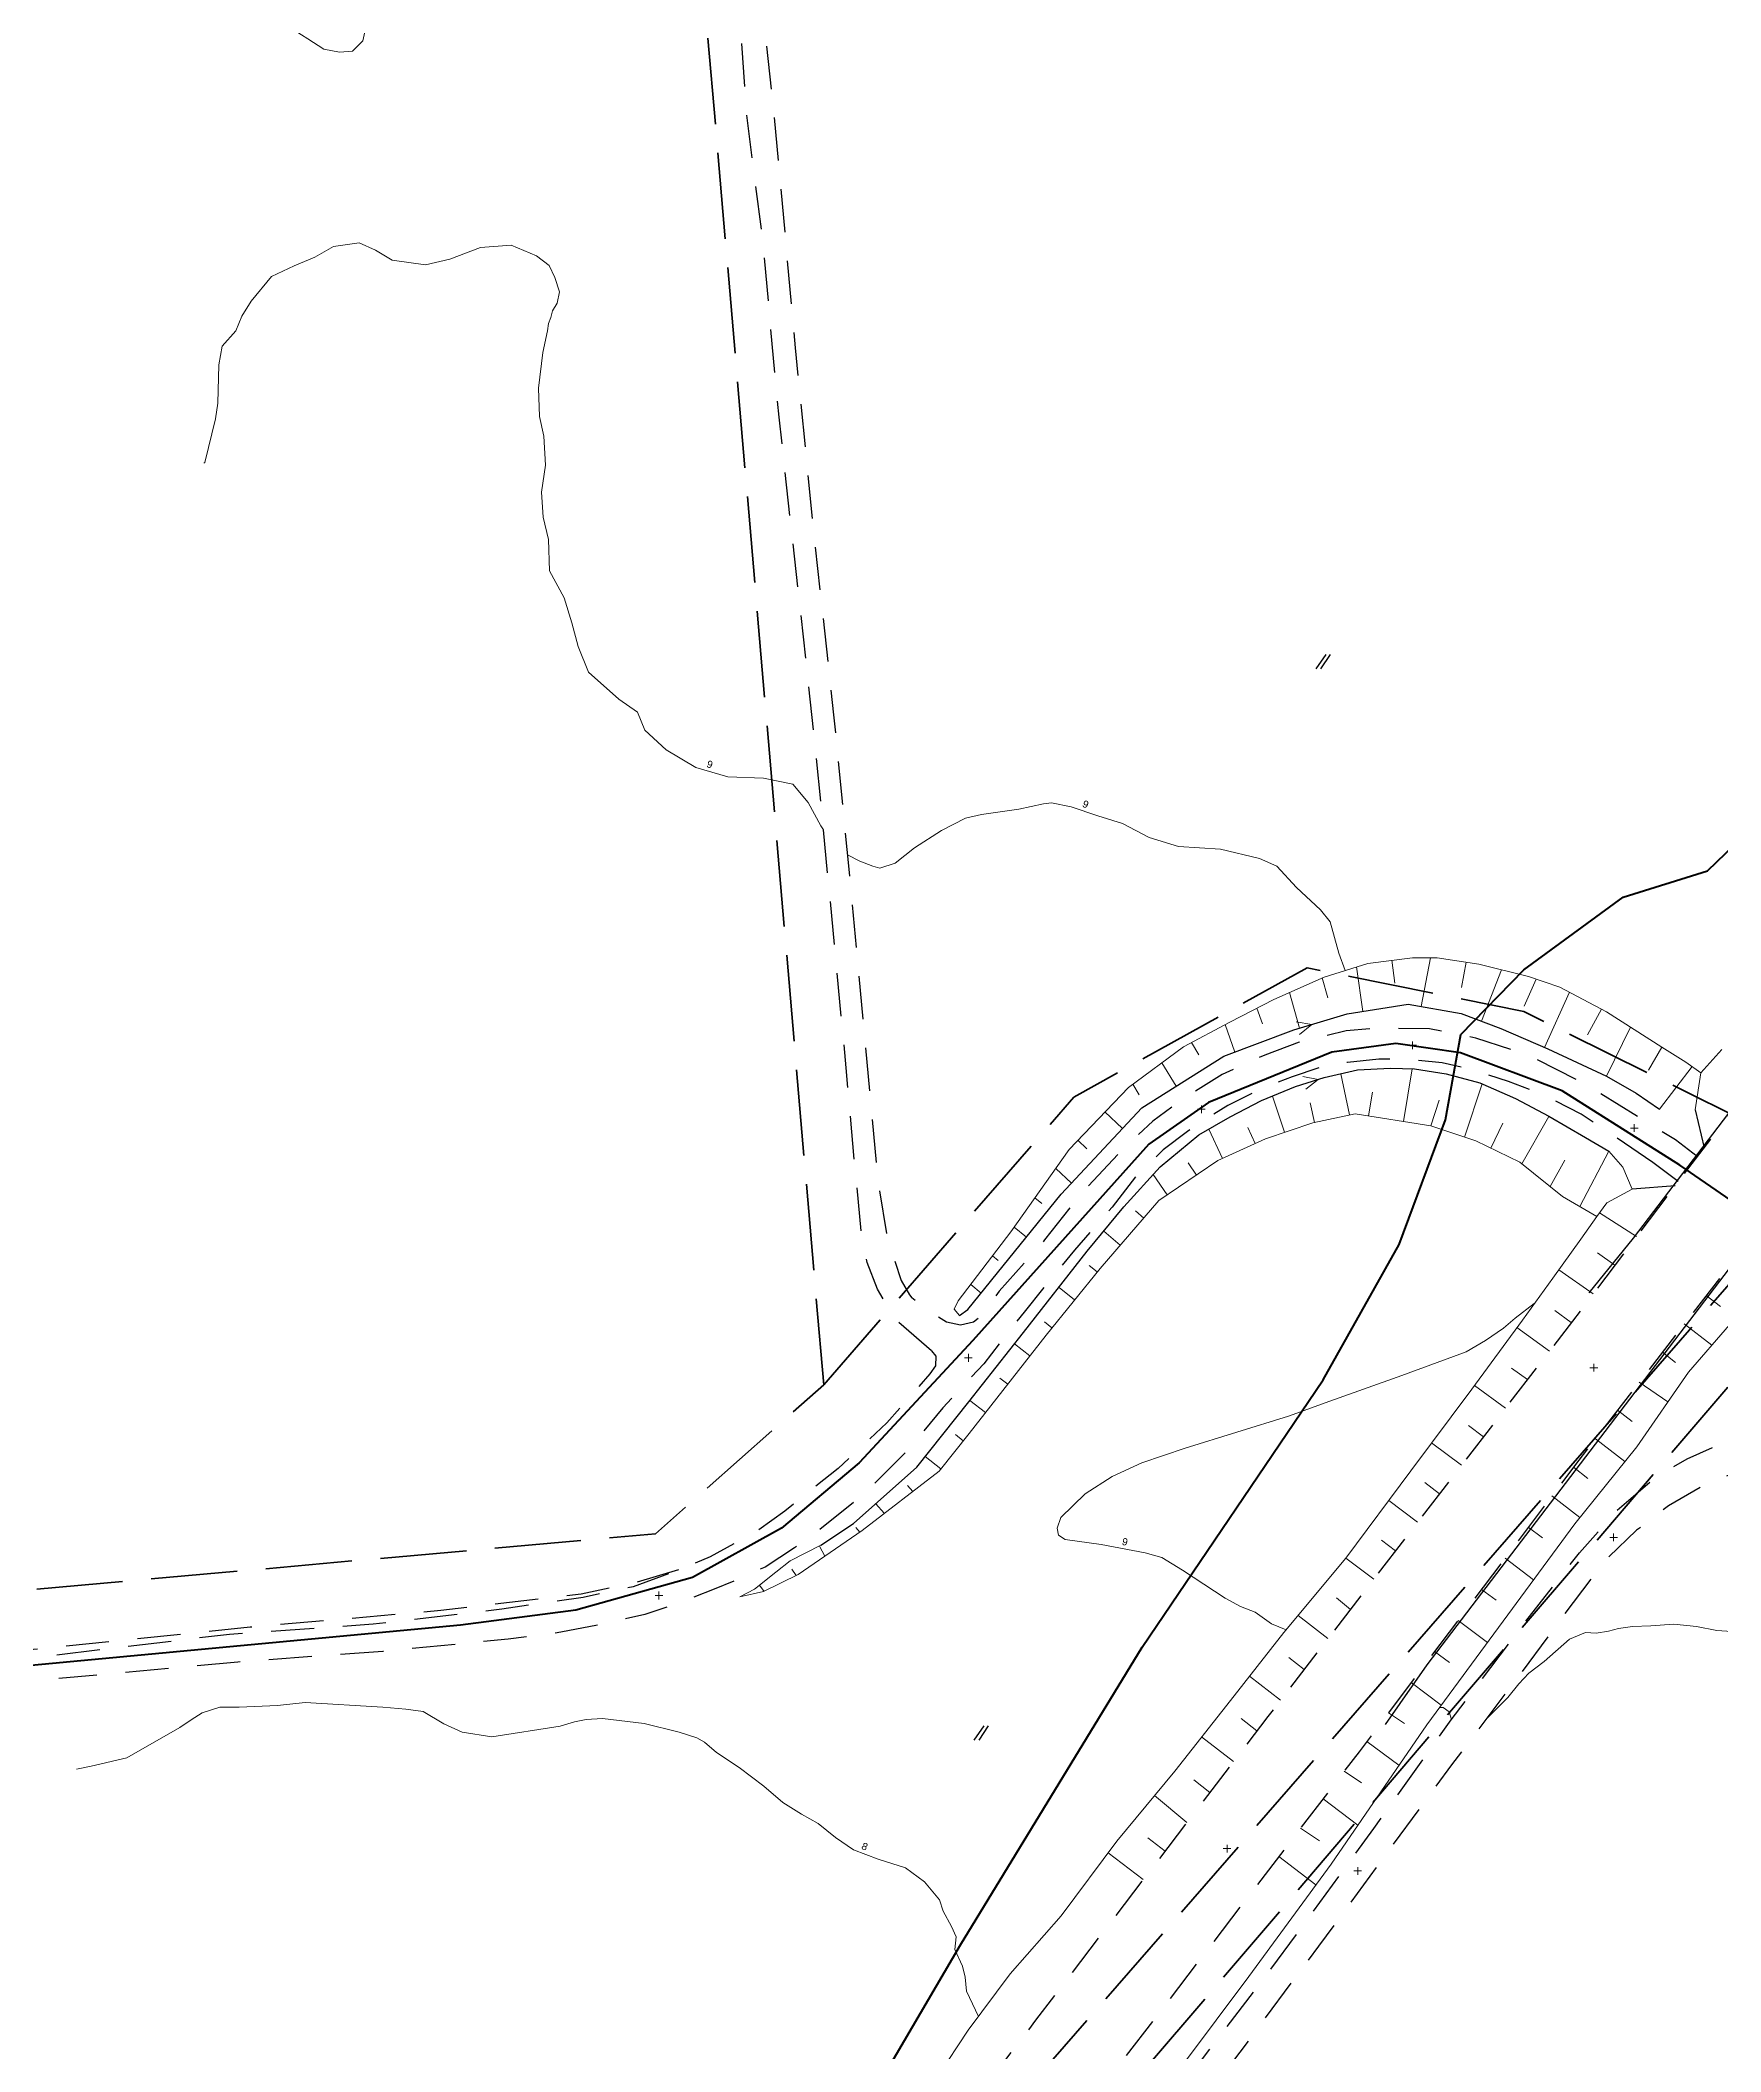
# Model space of a CAD drawing. Header units: metres. Extents: x -12 to 120691, y -61 to 6149382.
# Drawn here: x 118585.9 to 118819.6, y 6147853.3 to 6148133.1 of the extents above; entities that cross this region are included whole.
import ezdxf

# ---------------------------------------------------------------- set-up
doc = ezdxf.new("R2010")
doc.units = ezdxf.units.M
for name, pattern in [('Annan_avgränsning_körbana', [10, 6, -4]), ('Annan_gräns', [0]), ('Fastighetsgräns', [16, 12, -4]), ('Heldragen__skalber__', [0]), ('Heldragen_linje', [2, 1, 1]), ('Stödmur', [0])]:
    doc.linetypes.add(name, pattern=pattern)
doc.layers.get('0').update_dxf_attribs({"linetype": 'CONTINUOUS'})
for name, color, linetype, lineweight in [('BET.SLÄ_LINE', 9, 'Heldragen_linje', 18), ('DIKE.M_LINE', 9, 'Heldragen_linje', 25), ('FASTGR_LINE', 7, 'Fastighetsgräns', 35), ('HÖJDK-1_LINE', 9, 'Heldragen_linje', 18), ('HÖJDK-2_LINE', 9, 'Heldragen_linje', 18), ('KÖRBANK_LINE', 9, 'Annan_avgränsning_körbana', 25), ('RÄTTIGR_LINE', 9, 'Annan_gräns', 70), ('SLÄNTFO_LINE', 9, 'Heldragen_linje', 18), ('SLÄNTKR_LINE', 9, 'Heldragen_linje', 18), ('STAKE_LINE', 9, 'staket', 25), ('STÖDM_LINE', 9, 'Stödmur', 25)]:
    doc.layers.add(name, color=color, linetype=linetype, lineweight=lineweight)
for name, color, linetype in [('HPF_POINT', 7, 'CONTINUOUS'), ('HTXT1_TEXT', 9, 'CONTINUOUS'), ('HTXT2_TEXT', 9, 'CONTINUOUS'), ('PILSPET_POINT', 9, 'CONTINUOUS'), ('ÅKER.S_POINT', 9, 'CONTINUOUS')]:
    doc.layers.add(name, color=color, linetype=linetype)
doc.styles.add('ISO', font='iso.shx')
doc.styles.add('Standard_CAD', font='ARIAL.TTF', dxfattribs={"height": 0.2})
doc.linetypes.add('staket', pattern='A,15,["//",ISO,S=3,R=0,X=0,Y=-1.5],15', length=30)

# ---------------------------------------------------------------- blocks, each defined once
blk = doc.blocks.new('Plus__fast_')
at = {"color": 0, "linetype": 'Heldragen__skalber__', "lineweight": 0, "flags": 128}
for points in [[(-0.0675, 0), (0.0675, 0)], [(0, -0.0675), (0, 0.0675)]]:
    blk.add_lwpolyline(points, dxfattribs=at)
blk = doc.blocks.new('Åker')
at = {"color": 0, "linetype": 'Heldragen__skalber__', "lineweight": 25, "flags": 128}
for points in [[(0.2, 0.5), (-0.5, -0.5)], [(0.5, 0.5), (-0.16, -0.5)]]:
    blk.add_lwpolyline(points, dxfattribs=at)
blk = doc.blocks.new('Pilhuvud')
at = {"color": 0, "linetype": 'Heldragen__skalber__', "lineweight": 0, "flags": 128}
for points in [[(0, 0), (-2, 0.9)], [(0, 0), (-2, -0.9)]]:
    blk.add_lwpolyline(points, dxfattribs=at)

msp = doc.modelspace()

# ---------------------------------------------------------------- linework, layer by layer
at = {"layer": 'BET.SLÄ_LINE', "flags": 128}
for points in [[(118773.869, 6148005.104), (118774.311, 6148001.943)], [(118779.278, 6148005.453), (118777.981, 6147998.678)], [(118764.204, 6148002.656), (118764.985, 6147999.871)], [(118768.966, 6148004.191), (118769.837, 6147998.001)], [(118784.235, 6148004.83), (118783.561, 6148001.316)], [(118789.123, 6148003.779), (118786.351, 6147996.628)], [(118793.954, 6148002.482), (118792.274, 6147998.715)], [(118759.63, 6148000.624), (118761.017, 6147995.666)], [(118798.602, 6148000.666), (118795.131, 6147992.984)], [(118755.121, 6147998.457), (118755.915, 6147996.278)], [(118803.025, 6147998.324), (118801.106, 6147994.72)], [(118750.677, 6147996.159), (118752.065, 6147992.344)], [(118807.092, 6147995.792), (118803.724, 6147989.008)], [(118746.01, 6147993.654), (118747.053, 6147991.948)], [(118811.428, 6147993.007), (118809.588, 6147989.842)], [(118741.88, 6147990.843), (118743.868, 6147987.592)], [(118767.98, 6147983.598), (118766.779, 6147989.328)], [(118775.515, 6147982.693), (118776.71, 6147990.009)], [(118815.653, 6147990.33), (118811.122, 6147984.391)], [(118737.847, 6147987.879), (118738.744, 6147986.411)], [(118758.965, 6147981.181), (118757.285, 6147986.231)], [(118770.647, 6147983.476), (118771.181, 6147986.745)], [(118779.312, 6147982.082), (118780.481, 6147985.672)], [(118783.999, 6147980.518), (118786.464, 6147987.912)], [(118733.979, 6147984.019), (118736.41, 6147981.723)], [(118763.103, 6147982.54), (118762.529, 6147985.277)], [(118791.976, 6147976.788), (118795.73, 6147983.392)], [(118730.219, 6147980.084), (118731.447, 6147978.903)], [(118750.349, 6147977.542), (118748.423, 6147981.621)], [(118754.876, 6147979.633), (118753.836, 6147981.835)], [(118787.652, 6147978.985), (118789.345, 6147982.438)], [(118795.888, 6147973.667), (118797.952, 6147977.286)], [(118800.024, 6147970.87), (118804.067, 6147978.552)], [(118727.126, 6147976.164), (118729.304, 6147974.108)], [(118742.634, 6147972.469), (118740.701, 6147975.323)], [(118746.731, 6147975.236), (118745.571, 6147976.949)], [(118724.237, 6147972.078), (118725.214, 6147971.286)], [(118739.384, 6147969.264), (118738.207, 6147970.277)], [(118807.922, 6147966.676), (118802.755, 6147969.999)], [(118721.347, 6147967.992), (118723.053, 6147966.607)], [(118736.108, 6147965.484), (118733.828, 6147967.445)], [(118718.337, 6147963.995), (118719.124, 6147963.357)], [(118804.899, 6147962.687), (118802.474, 6147964.409)], [(118732.906, 6147961.758), (118731.791, 6147962.658)], [(118801.874, 6147958.7), (118797.133, 6147962.071)], [(118715.303, 6147960.017), (118716.768, 6147958.828)], [(118729.755, 6147957.87), (118727.588, 6147959.621)], [(118817.624, 6147958.484), (118819.593, 6147956.963)], [(118726.604, 6147953.982), (118725.552, 6147954.832)], [(118798.848, 6147954.714), (118796.539, 6147956.394)], [(118795.794, 6147950.748), (118791.286, 6147954.045)], [(118814.568, 6147954.535), (118818.408, 6147951.568)], [(118723.531, 6147950.092), (118721.406, 6147951.748)], [(118811.51, 6147950.584), (118813.32, 6147949.184)], [(118720.447, 6147946.15), (118719.375, 6147946.987)], [(118792.74, 6147946.784), (118790.535, 6147948.395)], [(118808.302, 6147946.439), (118812.289, 6147943.695)], [(118717.363, 6147942.21), (118715.197, 6147943.9)], [(118789.686, 6147942.818), (118785.376, 6147945.969)], [(118805.272, 6147942.521), (118807.29, 6147940.962)], [(118714.268, 6147938.276), (118713.178, 6147939.136)], [(118783.577, 6147934.889), (118779.422, 6147937.995)], [(118786.632, 6147938.853), (118784.526, 6147940.428)], [(118802.211, 6147938.566), (118806.307, 6147935.401)], [(118711.145, 6147934.366), (118708.969, 6147936.08)], [(118780.523, 6147930.923), (118778.474, 6147932.456)], [(118799.16, 6147934.598), (118801.167, 6147933.049)], [(118703.282, 6147928.191), (118702.09, 6147929.527)], [(118707.247, 6147931.244), (118706.531, 6147932.046)], [(118777.469, 6147926.959), (118773.443, 6147929.968)], [(118796.147, 6147930.602), (118800.04, 6147927.596)], [(118699.862, 6147925.583), (118699.332, 6147926.21)], [(118774.415, 6147922.994), (118772.438, 6147924.471)], [(118792.868, 6147926.253), (118794.856, 6147924.796)], [(118694.999, 6147922.234), (118694.256, 6147923.647)], [(118771.361, 6147919.029), (118767.504, 6147921.962)], [(118789.624, 6147921.952), (118793.609, 6147918.957)], [(118691.046, 6147919.561), (118690.443, 6147920.437)], [(118686.565, 6147917.341), (118685.93, 6147918.19)], [(118768.118, 6147914.82), (118766.18, 6147916.437)], [(118786.346, 6147917.603), (118788.379, 6147916.114)], [(118765, 6147910.772), (118760.842, 6147913.982)], [(118783.104, 6147913.305), (118787.179, 6147910.242)], [(118761.685, 6147906.469), (118759.57, 6147908.147)], [(118779.826, 6147908.958), (118781.905, 6147907.435)], [(118758.415, 6147902.224), (118754.092, 6147905.561)], [(118776.587, 6147904.662), (118780.751, 6147901.532)], [(118755.113, 6147897.923), (118752.943, 6147899.637)], [(118773.422, 6147900.464), (118775.622, 6147898.967)], [(118751.869, 6147893.683), (118747.425, 6147897.088)], [(118770.418, 6147896.479), (118774.854, 6147893.144)], [(118748.576, 6147889.378), (118746.352, 6147891.135)], [(118767.273, 6147892.352), (118769.671, 6147890.719)], [(118745.378, 6147885.198), (118740.892, 6147888.944)], [(118764.324, 6147888.503), (118769.142, 6147884.821)], [(118742.338, 6147881.224), (118739.943, 6147883.06)], [(118761.185, 6147884.408), (118763.8, 6147882.628)], [(118739.298, 6147877.251), (118734.437, 6147880.977)], [(118758.146, 6147880.442), (118763.3, 6147876.501)]]:
    msp.add_lwpolyline(points, dxfattribs=at)
at = {"layer": 'DIKE.M_LINE', "flags": 128}
for points in [[(118713.752, 6147955.72), (118714.924, 6147956.545), (118727.874, 6147972.576), (118739.095, 6147984.602), (118750.513, 6147991.757), (118760.23, 6147995.43), (118767.679, 6147997.657), (118776.148, 6147999.006), (118783.519, 6147997.69), (118789.057, 6147995.613), (118795.59, 6147992.785), (118803.724, 6147989.008), (118807.871, 6147986.604), (118811.122, 6147984.391)], [(118694.461, 6147923.751), (118699.014, 6147926.784), (118707.818, 6147934.634), (118715.034, 6147943.695), (118722.656, 6147953.329), (118731.523, 6147964.641), (118736.616, 6147970.836), (118741.674, 6147976.392), (118747.03, 6147980.833), (118751.418, 6147983.315), (118755.773, 6147985.602), (118760.491, 6147987.567), (118764.486, 6147988.787), (118769.086, 6147989.874), (118773.674, 6147990.118), (118777.054, 6147989.997), (118781.461, 6147989.314), (118786.122, 6147988.063), (118791.075, 6147985.875), (118795.707, 6147983.406), (118800.812, 6147980.444), (118804.067, 6147978.552)]]:
    msp.add_lwpolyline(points, dxfattribs=at)
at = {"layer": 'FASTGR_LINE', "flags": 128}
for points in [[(118694.855, 6147946.055), (118661.224, 6148337.495)], [(118694.855, 6147946.055), (118729.639, 6147986.092), (118762.088, 6148004.065), (118792.262, 6147997.973), (118823.226, 6147982.635)], [(118509.797, 6147569.008), (118708.989, 6147831.881), (118830.39, 6147971.066)], [(118831.017, 6147957.918), (118713.543, 6147820.482), (118511.788, 6147548.883)], [(118473.895, 6147907.094), (118487.04, 6147908.81), (118671.482, 6147925.356), (118694.855, 6147946.055)]]:
    msp.add_lwpolyline(points, dxfattribs=at)
at = {"layer": 'HÖJDK-1_LINE', "flags": 128}
for points in [[(118558.411, 6148592.793), (118559.06, 6148591.653), (118560.46, 6148590.387), (118562.057, 6148588.055), (118562.262, 6148585.988), (118562.633, 6148584.635), (118564.374, 6148583.151), (118566.782, 6148582.042), (118569.229, 6148581.278), (118570.755, 6148580.477), (118571.362, 6148579.075), (118571.977, 6148575.946), (118572.305, 6148572.942), (118572.742, 6148571.242), (118573.676, 6148570.067), (118574.531, 6148568.534), (118575.583, 6148566.192), (118577.119, 6148564.234), (118579.158, 6148563.045), (118581.747, 6148562.788), (118588.846, 6148561.346), (118591.741, 6148560.78), (118596.54, 6148559.628), (118604.454, 6148557.572), (118607.855, 6148556.06), (118608.823, 6148554.935), (118609.53, 6148554.022), (118610.02, 6148552.818), (118610.722, 6148550.899), (118610.929, 6148549.468), (118611.819, 6148543.582), (118612.365, 6148541.884), (118613.047, 6148540.267), (118613.731, 6148538.176), (118614.124, 6148535.463), (118614.725, 6148532.284), (118615.561, 6148530.57), (118616.505, 6148528.308), (118617.171, 6148525.204), (118618.436, 6148521.983), (118620.852, 6148519.885), (118623.144, 6148518.068), (118625.156, 6148517.06), (118627.063, 6148516.612), (118629.078, 6148515.05), (118630.539, 6148512.795), (118630.544, 6148510.696), (118630.323, 6148507.927), (118630.829, 6148504.901), (118632.13, 6148495.802), (118632.063, 6148492.355), (118631.773, 6148488.419), (118631.829, 6148484.789), (118631.628, 6148482.367), (118631.478, 6148476.987), (118632.456, 6148473.837), (118632.687, 6148472.333), (118632.698, 6148469.042), (118632.206, 6148464.536), (118630.781, 6148457.518), (118630.031, 6148455.713), (118629.338, 6148453.656), (118628.522, 6148451.794), (118626.252, 6148447.447), (118624.373, 6148442.228), (118624.502, 6148439.358), (118625.275, 6148437.169), (118626.191, 6148435.926), (118627.151, 6148435.076), (118628.643, 6148433.494), (118631.148, 6148432.559), (118633.516, 6148432.269), (118635.894, 6148431.628), (118638.455, 6148430.101), (118640.501, 6148427.794), (118640.728, 6148425.827), (118640.253, 6148423.254), (118638.145, 6148414.395), (118637.222, 6148412.878), (118634.539, 6148408.428), (118633.732, 6148406.622), (118633.163, 6148404.64), (118633.097, 6148402.516), (118633.661, 6148400.15), (118634.73, 6148397.674), (118635.6, 6148396.128), (118637.537, 6148393.901), (118640.022, 6148391.666), (118641.194, 6148388.814), (118641.315, 6148385.408), (118640.947, 6148381.649), (118640.952, 6148378.019), (118640.844, 6148375.004), (118640.275, 6148372.405), (118638.98, 6148369.403), (118636.797, 6148366.316), (118634.514, 6148363.377), (118632.545, 6148360.614), (118631.211, 6148358.876), (118628.324, 6148356.358), (118622.883, 6148350.415), (118622.459, 6148348.853), (118622.001, 6148346.576), (118619.847, 6148338.169), (118619.16, 6148336.24), (118618.532, 6148334.079), (118618.073, 6148330.838), (118618.122, 6148328.862), (118618.348, 6148326.748), (118618.448, 6148323.538), (118618.846, 6148320.208), (118619.65, 6148317.649), (118620.48, 6148315.731), (118621.122, 6148313.738), (118622.335, 6148312.24), (118623.405, 6148311.245), (118625.573, 6148308.855), (118628.005, 6148305.72), (118629.909, 6148302.234), (118631.238, 6148299.062), (118632.373, 6148295.568), (118633.211, 6148292.515), (118634.489, 6148289.762), (118636.178, 6148286.792), (118638.327, 6148283.451), (118640.073, 6148281.075), (118643.878, 6148276.35), (118647.109, 6148273.026), (118650.446, 6148270.534), (118656.321, 6148265.349), (118657.305, 6148263.922), (118659.332, 6148261.35), (118660.893, 6148259.793), (118662.648, 6148258.504), (118663.901, 6148257.93), (118665.94, 6148256.693), (118667.627, 6148255.484), (118673.672, 6148249.996), (118675.138, 6148247.666), (118675.806, 6148246.413), (118679.927, 6148238.309), (118680.263, 6148237.096), (118680.648, 6148234.878), (118681.209, 6148228.937), (118681.918, 6148219.468), (118682.005, 6148216.159), (118681.741, 6148213.267), (118681.094, 6148210.888), (118680.431, 6148208.831), (118679.428, 6148206.746), (118677.677, 6148204.282), (118676.285, 6148202.642), (118674.019, 6148200.327), (118672.804, 6148198.239), (118671.882, 6148196.921), (118670.343, 6148195.289), (118668.333, 6148193.574), (118666.06, 6148192.473), (118664.244, 6148191.929), (118662.147, 6148191.718), (118660.228, 6148191.094), (118657.556, 6148189.231), (118655.506, 6148187.48), (118654.245, 6148186.541), (118652.956, 6148185.862), (118650.842, 6148184.929), (118649.034, 6148183.689), (118647.117, 6148181.972), (118646.142, 6148180.159), (118644.989, 6148177.454), (118644.13, 6148175.03), (118643.479, 6148171.924), (118643.483, 6148170.361), (118642.683, 6148168.512), (118639.147, 6148161.207), (118637.97, 6148159.545), (118636.824, 6148157.31), (118636.786, 6148154.197), (118637.084, 6148150.496), (118636.653, 6148148.225), (118634.848, 6148145.86), (118633.051, 6148143.295), (118632.171, 6148140.52), (118631.829, 6148137.756), (118630.77, 6148133.003), (118629.306, 6148131.57), (118627.486, 6148131.389), (118625.309, 6148131.826), (118623.095, 6148133.282), (118619.569, 6148135.492), (118617.478, 6148137.032), (118615.762, 6148138.113), (118615.08, 6148138.744), (118614.451, 6148139.651), (118613.925, 6148140.546), (118611.75, 6148143.912), (118610.334, 6148144.667), (118607.579, 6148145.887), (118606.237, 6148146.131), (118604.225, 6148147.103), (118601.099, 6148148.364), (118598.103, 6148149.139), (118596.356, 6148149.121), (118594.889, 6148148.89), (118591.21, 6148148.752), (118589.27, 6148149.444), (118588.441, 6148149.569), (118586.388, 6148150.448), (118583.177, 6148152.744), (118580.766, 6148154.148), (118578.062, 6148155.218), (118574.772, 6148156.235), (118571.522, 6148157.495), (118568.317, 6148158.028), (118565.428, 6148158.135), (118563.632, 6148157.995), (118558.001, 6148158.036), (118555.453, 6148158.42), (118553.014, 6148158.441), (118550.645, 6148158.236), (118549.379, 6148157.6), (118547.997, 6148156.4), (118546.866, 6148154.935), (118546.089, 6148153.099), (118545.534, 6148150.87), (118545.591, 6148148.278), (118545.847, 6148146.953), (118546.747, 6148142.814), (118546.88, 6148140.716), (118546.743, 6148139.658), (118545.967, 6148137.6), (118544.951, 6148136.452), (118544.302, 6148135.844), (118543.663, 6148135.497)], [(118694.84, 6148023.232), (118694.451, 6148023.798), (118692.694, 6148027.072), (118690.551, 6148029.625), (118686.503, 6148030.458), (118681.508, 6148030.61), (118677.06, 6148031.9), (118672.949, 6148034.369), (118669.956, 6148037.092), (118668.938, 6148039.637), (118666.382, 6148041.402), (118662.133, 6148045.184), (118660.689, 6148048.753), (118659.825, 6148052.054), (118658.736, 6148055.531), (118656.7, 6148059.251), (118656.581, 6148063.624), (118655.857, 6148066.756), (118655.598, 6148070.214), (118656.143, 6148073.981), (118655.942, 6148077.985), (118655.333, 6148080.759), (118655.19, 6148084.673), (118655.778, 6148089.651), (118656.456, 6148092.634), (118656.59, 6148093.672), (118656.893, 6148094.527), (118657.134, 6148095.425), (118657.766, 6148096.506), (118658.118, 6148098.079), (118657.435, 6148100.081), (118656.663, 6148101.717), (118654.889, 6148103.103), (118651.362, 6148104.543), (118647.136, 6148104.221), (118642.851, 6148102.633), (118639.477, 6148101.838), (118634.829, 6148102.499), (118632.506, 6148103.856), (118630.231, 6148104.907), (118626.657, 6148104.395), (118624.073, 6148102.879), (118621.223, 6148101.679), (118618.056, 6148100.196), (118615.221, 6148096.793), (118613.907, 6148094.674), (118613.107, 6148092.638), (118611.175, 6148090.52), (118610.73, 6148087.908), (118610.595, 6148082.604), (118610.256, 6148080.393), (118608.787, 6148074.354), (118608.652, 6148074.236)], [(118767.369, 6148003.678), (118766.504, 6148006.109), (118765.307, 6148010.445), (118763.955, 6148012.132), (118760.602, 6148015.227), (118757.879, 6148018.188), (118755.473, 6148019.272), (118750.033, 6148020.566), (118744.187, 6148020.932), (118740.108, 6148022.174), (118736.409, 6148024.111), (118732.983, 6148025.177), (118729.289, 6148026.471), (118726.549, 6148027.029), (118725.442, 6148026.866), (118722.008, 6148026.128), (118716.82, 6148025.398), (118714.561, 6148024.878), (118711.233, 6148023.18), (118707.476, 6148020.749), (118704.808, 6148018.608), (118702.683, 6148017.921), (118701.683, 6148018.207), (118699.878, 6148018.911), (118698.146, 6148019.782)], [(118759.173, 6147911.984), (118757.146, 6147912.824), (118754.858, 6147914.459), (118752.822, 6147915.239), (118750.713, 6147916.388), (118744.753, 6147920.308), (118741.898, 6147922.036), (118739.558, 6147922.684), (118733.452, 6147923.876), (118728.455, 6147924.557), (118727.538, 6147925.152), (118727.336, 6147926.143), (118727.83, 6147927.63), (118731.242, 6147930.916), (118734.997, 6147933.323), (118739.09, 6147935.204), (118745.138, 6147937.257), (118759.496, 6147941.724), (118765.257, 6147943.79), (118775.273, 6147947.375), (118784.234, 6147950.667), (118786.922, 6147952.231), (118789.429, 6147953.935), (118791.02, 6147955.347), (118793.702, 6147957.352)], [(118883.398, 6147899.757), (118882.657, 6147900.25), (118881.405, 6147902.033), (118880.601, 6147903.545), (118878.764, 6147907.171), (118875.634, 6147910.159), (118874.103, 6147910.852), (118872.168, 6147911.827), (118863.577, 6147915.956), (118861.45, 6147916.091), (118857.525, 6147915.73), (118852.28, 6147914.329), (118845.698, 6147913.146), (118842.519, 6147911.949), (118840.386, 6147910.957), (118838.52, 6147910.833), (118835.571, 6147910.947), (118828.895, 6147911.247), (118819.11, 6147911.889), (118816.275, 6147912.431), (118813.106, 6147912.774), (118809.902, 6147912.528), (118807.379, 6147912.431), (118805.401, 6147912.184), (118804.009, 6147911.82), (118802.297, 6147911.525), (118800.82, 6147911.627), (118798.607, 6147910.7), (118795.053, 6147907.597), (118792.939, 6147905.949), (118791.569, 6147904.487), (118789.998, 6147902.579), (118786.909, 6147899.462), (118786.894, 6147899.454)], [(118782.165, 6147899.511), (118781.856, 6147900.602), (118781, 6147901.204), (118780.488, 6147901.174)]]:
    msp.add_lwpolyline(points, dxfattribs=at)
at = {"layer": 'HÖJDK-2_LINE', "flags": 128}
msp.add_lwpolyline([(118716.38, 6147858.22), (118716.377, 6147858.232), (118714.74, 6147861.716), (118714.513, 6147863.694), (118714.183, 6147865.223), (118713.116, 6147867.535), (118713.303, 6147869.304), (118712.612, 6147870.745), (118711.497, 6147872.84), (118710.98, 6147874.428), (118708.879, 6147876.922), (118706.216, 6147878.908), (118702.41, 6147880.105), (118699.016, 6147881.389), (118696.489, 6147883.107), (118694.099, 6147885.032), (118691.774, 6147886.337), (118689.184, 6147887.996), (118686.526, 6147890.225), (118683.111, 6147892.864), (118679.955, 6147894.925), (118678.264, 6147896.37), (118677.218, 6147896.978), (118674.75, 6147897.748), (118669.876, 6147898.975), (118664.086, 6147899.665), (118661.809, 6147899.525), (118660.212, 6147899.193), (118658.178, 6147898.6), (118648.691, 6147897.101), (118644.578, 6147897.753), (118642.011, 6147898.934), (118639.148, 6147900.616), (118636.718, 6147900.974), (118633.52, 6147901.241), (118622.75, 6147901.865), (118618.891, 6147901.475), (118613.538, 6147901.237), (118610.874, 6147901.223), (118608.416, 6147900.437), (118606.866, 6147899.466), (118605.306, 6147898.384), (118597.946, 6147894.204), (118592.952, 6147893.013), (118590.911, 6147892.624)], dxfattribs=at)
at = {"layer": 'KÖRBANK_LINE', "flags": 128}
for points in [[(118709.85, 6147950.811), (118704.674, 6147955.298), (118702.353, 6147959.38), (118700.893, 6147963.064), (118700.121, 6147967.158), (118699.19, 6147976.514), (118697.986, 6147990.164), (118696.547, 6148005.278), (118694.839, 6148023.241), (118693.608, 6148035.699), (118691.432, 6148055.501), (118688.651, 6148080.632), (118686.36, 6148105.484), (118684.123, 6148122.888), (118682.604, 6148145.721), (118680.632, 6148162.204), (118679.984, 6148174.538), (118679.125, 6148181.713)], [(118681.919, 6148181.995), (118684.388, 6148155.2), (118687.882, 6148123.332), (118690.894, 6148090.307), (118693.379, 6148065.328), (118696.241, 6148039.247), (118698.298, 6148018.242), (118700.365, 6147996.238), (118702.34, 6147974.852), (118703.762, 6147966.128), (118705.649, 6147960.57), (118706.774, 6147958.557), (118707.124, 6147958.142)], [(118674.673, 6147920.318), (118668.652, 6147918.524), (118661.126, 6147916.947), (118641.603, 6147914.66), (118615.082, 6147912.34), (118583.785, 6147909.14), (118546.859, 6147904.913), (118514.605, 6147901.359), (118498.504, 6147899.451), (118491.629, 6147899.072), (118487.724, 6147899.517), (118484.592, 6147901.037), (118482.731, 6147902.296), (118480.937, 6147904.189), (118479.695, 6147906.468), (118479.051, 6147908.725), (118478.512, 6147913.084), (118477.928, 6147929.24), (118477.571, 6147956.878), (118477.145, 6147989.203), (118476.407, 6148024.769), (118475.698, 6148056.839), (118475.299, 6148093.376), (118474.756, 6148120.944), (118475.211, 6148124.349), (118476.534, 6148126.457), (118478.101, 6148127.856), (118479.729, 6148128.559)], [(118830.278, 6147996.152), (118799.003, 6147954.914), (118756.652, 6147899.934), (118724.334, 6147857.69), (118686.772, 6147808.552), (118653.829, 6147765.243), (118623.416, 6147725.531)], [(118816.362, 6147977.803), (118813.338, 6147980.116), (118801.097, 6147987.705), (118792.982, 6147991.847), (118785.546, 6147994.284), (118779.133, 6147995.589), (118771.911, 6147995.636), (118767.552, 6147995.297), (118761.007, 6147993.741), (118756.207, 6147991.922), (118750.27, 6147989.204), (118745.117, 6147986.015), (118740.648, 6147982.729), (118736.016, 6147978.39), (118730.864, 6147972.857), (118725.589, 6147966.221), (118719.271, 6147959.075), (118716.779, 6147955.633), (118715.673, 6147954.766), (118713.869, 6147954.369), (118711.931, 6147954.786), (118709.497, 6147956.267), (118707.124, 6147958.142)], [(118810.186, 6147976.993), (118800.214, 6147983.719), (118794.73, 6147986.508), (118790.088, 6147988.236), (118785.182, 6147989.842), (118780.906, 6147990.849), (118775.98, 6147991.333), (118772.084, 6147991.353), (118767.717, 6147990.889), (118764.011, 6147990.24), (118760.006, 6147988.88), (118756.392, 6147987.555), (118751.063, 6147984.919), (118749.074, 6147983.663), (118745.449, 6147981.286), (118742.098, 6147978.752), (118738.301, 6147975.059), (118734.989, 6147970.791), (118729.724, 6147964.795), (118722.718, 6147956.18), (118717.126, 6147948.987), (118711.43, 6147942.858), (118706.673, 6147937.082), (118700.312, 6147930.708), (118694.268, 6147925.919), (118690.804, 6147923.385), (118686.699, 6147920.721), (118683.32, 6147919.151), (118679.633, 6147917.626), (118674.635, 6147915.662), (118669.955, 6147914.136), (118664.425, 6147912.831), (118658.309, 6147911.655), (118650.971, 6147910.687), (118633.515, 6147908.977), (118613.348, 6147907.504), (118588.463, 6147905.204)], [(118837.829, 6147984.596), (118799.891, 6147935.568), (118769.33, 6147895.036), (118717.955, 6147827.989), (118674.3, 6147770.799), (118637.375, 6147722.185), (118626.772, 6147708.281)], [(118813.722, 6147974.322), (118810.186, 6147976.993)], [(118709.85, 6147950.811), (118710.47, 6147950.026), (118710.4, 6147948.706), (118709.639, 6147947.588), (118703.661, 6147940.783), (118696.873, 6147934.436), (118689.456, 6147928.48), (118685.443, 6147925.647), (118679.051, 6147922.123), (118674.673, 6147920.318), (118668.349, 6147917.984), (118661.411, 6147916.485), (118650.065, 6147914.862), (118632.21, 6147912.769), (118612.215, 6147911.357), (118587.837, 6147908.423)], [(118628.649, 6147698.63), (118645.396, 6147719.958), (118675.084, 6147757.6), (118696.798, 6147786.08), (118717.759, 6147813.18), (118734.352, 6147834.989), (118756.647, 6147864.242), (118771.392, 6147884.353), (118782.131, 6147899.466), (118792.361, 6147912.981), (118799.97, 6147922.705), (118805.158, 6147928.549), (118810.773, 6147933.409), (118814.979, 6147935.784), (118819.013, 6147937.551), (118824.218, 6147939.234), (118829.79, 6147939.711), (118834.078, 6147939.477), (118837.978, 6147939.285)], [(118836.164, 6147935.069), (118828.372, 6147935.253), (118822.265, 6147934.142), (118817.125, 6147931.977), (118812.381, 6147929.22), (118807.918, 6147925.832), (118803.157, 6147921.229), (118791.846, 6147906.005), (118782.173, 6147893.207), (118763.675, 6147867.982), (118735.925, 6147830.638), (118712.694, 6147800.283), (118681.557, 6147760.225), (118659.393, 6147731.625), (118638.079, 6147703.782), (118629.729, 6147693.083)]]:
    msp.add_lwpolyline(points, dxfattribs=at)
at = {"layer": 'RÄTTIGR_LINE', "flags": 128}
for points in [[(119573.717, 6147953.61), (119560.381, 6147944.393), (119548.136, 6147939.129), (119542.874, 6147938.705), (119532.986, 6147941.48), (119525.114, 6147949.195), (119518.301, 6147959.487), (119505.333, 6147980.115), (119494.342, 6147992.232), (119488.567, 6147996.584), (119474.137, 6148003.074), (119467.19, 6148003.796), (119451.536, 6148002.798), (119342.311, 6147990.304), (119225.062, 6147977.596), (119093.468, 6147963.525), (118980.719, 6147950.568), (118925.164, 6147944.575), (118903.083, 6147942.688), (118885.053, 6147941.927), (118872.794, 6147943.924), (118850.283, 6147952.558), (118837.439, 6147960.434), (118813.938, 6147976.626), (118797.591, 6147986.936), (118783.419, 6147992.216), (118774.459, 6147993.557), (118765.545, 6147992.331), (118748.391, 6147985.321), (118740.095, 6147979.532), (118715.602, 6147952.213), (118699.806, 6147935.22), (118689, 6147926.135), (118676.621, 6147919.25), (118660.386, 6147914.718), (118644.322, 6147912.647), (118563.83, 6147905.092), (118477.712, 6147895.296), (118476.568, 6147908.55), (118475.629, 6147927.494), (118473.696, 6148037.419), (118471.662, 6148131.622), (118471.858, 6148196.952), (118472.905, 6148240.973), (118476.531, 6148280.646), (118481.168, 6148319.458), (118491.05, 6148372.05), (118501.435, 6148425.69), (118507.365, 6148458.279), (118509.278, 6148476.539), (118509.856, 6148490.44), (118507.513, 6148507.503), (118494.174, 6148565.307), (118486.891, 6148597.053), (118478.306, 6148637.026), (118475.028, 6148653.281), (118458.711, 6148710.926), (118442.494, 6148760.001), (118416.356, 6148845.167)], [(118176.106, 6147157.898), (118255.438, 6147258.551), (118317.124, 6147336.957), (118378.59, 6147416.159), (118450.914, 6147510.805), (118534.845, 6147623.316), (118625.188, 6147744.373), (118699.413, 6147843.462), (118713.866, 6147868.191), (118739.151, 6147909.567), (118764.331, 6147946.739), (118774.915, 6147965.579), (118781.326, 6147982.925), (118783.457, 6147994.771), (118792.263, 6148003.772), (118806.05, 6148013.887), (118817.78, 6148017.554), (118827.968, 6148027.388), (118851.586, 6148054.126), (118904.25, 6148115.525), (118950.081, 6148169.167), (119019.022, 6148265.174)]]:
    msp.add_lwpolyline(points, dxfattribs=at)
at = {"layer": 'SLÄNTFO_LINE', "flags": 128}
for points in [[(118819.791, 6147992.702), (118816.847, 6147989.468)], [(118622.285, 6147731.349), (118633.38, 6147747.351), (118647.798, 6147766.664), (118652.798, 6147773.94), (118660.204, 6147783.354), (118671.284, 6147797.002), (118677.383, 6147804.737), (118683.688, 6147813.317), (118692.63, 6147824.867), (118700.158, 6147834.739), (118705.427, 6147842.083), (118710.739, 6147849.906), (118714.968, 6147856.316), (118720.783, 6147864.162), (118727.872, 6147872.194), (118735.651, 6147882.6), (118743.677, 6147892.317), (118751.421, 6147902.175), (118758.873, 6147911.623), (118767.504, 6147921.962), (118776.509, 6147934.099), (118785.005, 6147945.461), (118792.036, 6147955.07), (118796.297, 6147960.905), (118800.189, 6147966.324), (118802.374, 6147969.49), (118803.79, 6147971.383), (118807.308, 6147973.29), (118805.994, 6147976.329), (118804.067, 6147978.552)], [(118824.238, 6147960.294), (118822.636, 6147957.047), (118820.863, 6147954.392), (118815.169, 6147947.843), (118807.957, 6147937.456), (118799.353, 6147926.74), (118778.734, 6147898.798), (118765.422, 6147879.402), (118753.98, 6147863.762), (118735.685, 6147839.295), (118717.817, 6147816.988), (118703.443, 6147797.722), (118684.581, 6147773.585), (118673.675, 6147759.864), (118663.031, 6147747.221), (118649.088, 6147730.572), (118632.846, 6147710.357), (118627.73, 6147703.359)], [(118694.461, 6147923.751), (118690.169, 6147921.57), (118688.207, 6147920.03), (118685.23, 6147917.626), (118683.206, 6147916.599)]]:
    msp.add_lwpolyline(points, dxfattribs=at)
at = {"layer": 'SLÄNTKR_LINE', "flags": 128}
for points in [[(118713.752, 6147955.72), (118712.983, 6147956.578), (118713.569, 6147957.743), (118720.875, 6147967.324), (118728.981, 6147978.789), (118737.243, 6147987.436), (118744.892, 6147993.054), (118751.357, 6147996.523), (118757.472, 6147999.665), (118764.492, 6148002.783), (118770.522, 6148004.68), (118776.753, 6148005.466), (118780.184, 6148005.449), (118785.976, 6148004.564), (118792.893, 6148002.837), (118797.267, 6148001.374), (118803.746, 6147997.943), (118811.419, 6147993.013), (118814.781, 6147990.96), (118816.847, 6147989.468), (118816.062, 6147984.332)], [(118683.206, 6147916.599), (118686.483, 6147917.301), (118691.3, 6147919.686), (118700.199, 6147925.815), (118710.897, 6147934.055), (118715.1, 6147939.316), (118725.799, 6147952.989), (118733.301, 6147962.246), (118741.494, 6147971.699), (118749.701, 6147977.242), (118756.315, 6147980.297), (118762.907, 6147982.498), (118768.793, 6147983.774), (118779.312, 6147982.082), (118785.589, 6147979.988), (118791.668, 6147977.034), (118797.627, 6147972.278), (118802.374, 6147969.49)]]:
    msp.add_lwpolyline(points, dxfattribs=at)
at = {"layer": 'STAKE_LINE', "flags": 128}
for points in [[(118866.113, 6148044.211), (118860.819, 6148036.422), (118807.469, 6147966.467), (118801.278, 6147958.856)], [(118773.009, 6147898.832), (118778.818, 6147907.124), (118827.714, 6147971.248), (118838.91, 6147985.067)]]:
    msp.add_lwpolyline(points, dxfattribs=at)
at = {"layer": 'STÖDM_LINE', "flags": 128}
for points in [[(118816.062, 6147984.332), (118817.304, 6147979.046)], [(118813.284, 6147973.745), (118807.308, 6147973.29)]]:
    msp.add_lwpolyline(points, dxfattribs=at)

# ---------------------------------------------------------------- block references
at = {"layer": 'HPF_POINT', "xscale": 8, "yscale": 8}
for p in [(118776.772, 6147993.283), (118747.398, 6147984.388), (118807.608, 6147981.778), (118714.978, 6147949.813), (118801.976, 6147948.435), (118804.73, 6147924.841), (118671.931, 6147916.76), (118750.966, 6147881.557), (118769.143, 6147878.447)]:
    msp.add_blockref('Plus__fast_', p, dxfattribs=at)
at = {"layer": 'PILSPET_POINT'}
for p, rotation in [((118762.743, 6147996.181), 14.51071818886699), ((118763.649, 6147988.531), 13.56707323408031)]:
    msp.add_blockref('Pilhuvud', p, dxfattribs=dict(at, rotation=rotation))
at = {"layer": 'ÅKER.S_POINT', "xscale": 2, "yscale": 2}
for p in [(118764.292, 6148046.649), (118716.741, 6147897.64)]:
    msp.add_blockref('Åker', p, dxfattribs=at)

# ---------------------------------------------------------------- texts
at = {"layer": 'HTXT1_TEXT', "style": 'Standard_CAD'}
for rotation, p in [(-18.3109, (118678.491, 6148032.005)), (-21.43526, (118730.749, 6148026.488)), (-13.17196, (118736.267, 6147923.834))]:
    msp.add_text('9', height=1, rotation=rotation, dxfattribs=at).set_placement(p)
at = {"layer": 'HTXT2_TEXT', "style": 'Standard_CAD'}
msp.add_text('8', height=1, rotation=-22.85597, dxfattribs=at).set_placement((118700.011, 6147881.546))

doc.saveas('drawing.dxf')
